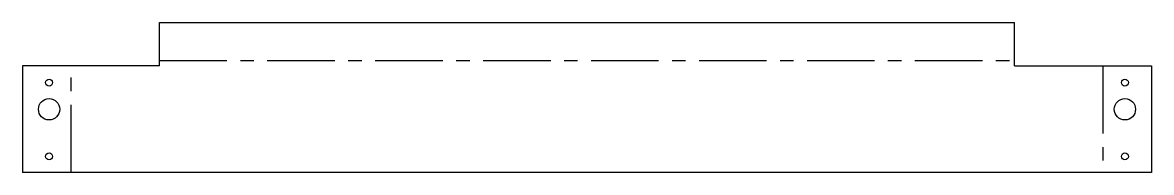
# Model space of a CAD drawing. Header units: millimetres. Extents: x -106 to 106, y 0 to 28.
import ezdxf

# ---------------------------------------------------------------- set-up
doc = ezdxf.new("R2010")
doc.units = ezdxf.units.MM
doc.linetypes.add('CENTERX2', pattern=[20.32, 12.7, -2.54, 2.54, -2.54])

msp = doc.modelspace()

# ---------------------------------------------------------------- linework, layer by layer
at = {"color": 7, "linetype": 'Continuous', "lineweight": 25}
for p, q in [((-80.5, 20), (-80.5, 28.11)), ((-80.5, 28.11), (80.5, 28.11)), ((80.5, 20), (80.5, 28.11)), ((-106.26, 20), (-106.26, 0)), ((-80.5, 20), (-106.26, 20)), ((80.5, 20), (106.26, 20)), ((106.26, 20), (106.26, 0)), ((106.26, 0), (-106.26, 0))]:
    msp.add_line(p, q, dxfattribs=at)
at = {"color": 7, "linetype": 'CENTERX2'}
for p, q in [((-97.13, 0), (-97.13, 20)), ((-80.5, 20.98), (80.5, 20.98)), ((97.13, 20), (97.13, 0))]:
    msp.add_line(p, q, dxfattribs=at)
at = {"color": 7, "linetype": 'Continuous', "lineweight": 25}
for centre, radius in [((-101.26, 16.85), 0.65), ((101.26, 16.85), 0.65), ((-101.26, 11.85), 2), ((101.26, 11.85), 2), ((-101.26, 3), 0.65), ((101.26, 3), 0.65)]:
    msp.add_circle(centre, radius, dxfattribs=at)

doc.saveas('drawing.dxf')
